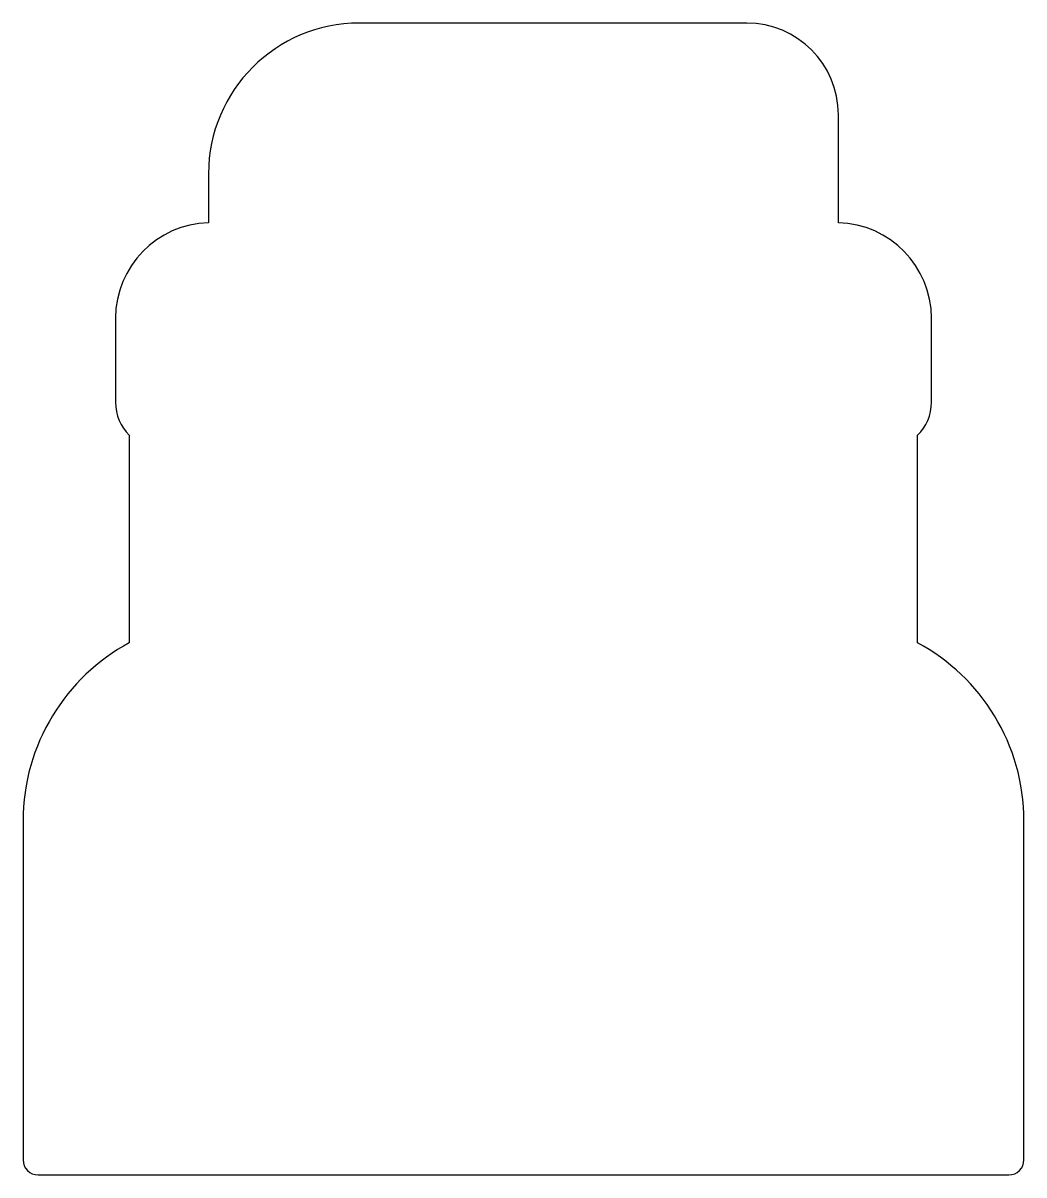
# Model space of a CAD drawing. Extents: x 241.4 to 327.2, y -144.9 to -46.1.
import ezdxf

# ---------------------------------------------------------------- set-up
doc = ezdxf.new("R2010")
doc.units = 0
doc.layers.get('0').update_dxf_attribs({"linetype": 'CONTINUOUS'})

msp = doc.modelspace()

# ---------------------------------------------------------------- linework, layer by layer
at = {"color": 7}
for p, q in [((303.432358, -46.138087), (270.207698, -46.138087)), ((311.29778, -63.254125), (311.29778, -54.003515)), ((257.29042, -59.055362), (257.29042, -63.254125)), ((249.315116, -71.449181), (249.315116, -78.647941)), ((319.274328, -78.647941), (319.274328, -71.449181)), ((250.495363, -81.472631), (250.495363, -99.273855)), ((318.089154, -99.27262), (318.089154, -81.4751)), ((318.089154, -99.27262), (318.089154, -99.27262)), ((241.387961, -114.551623), (241.387961, -143.610863)), ((327.202721, -143.610863), (327.202721, -114.551623)), ((242.680553, -144.903455), (325.910126, -144.903455))]:
    msp.add_line(p, q, dxfattribs=at)
for points in [[(270.207698, -46.138087), (263.084243, -46.138087), (257.29042, -51.933146), (257.29042, -59.055362)], [(311.29778, -54.003515), (311.29778, -49.666481), (307.770622, -46.138087), (303.432358, -46.138087)], [(257.29042, -63.254125), (252.871905, -63.373878), (249.315116, -67.002271), (249.315116, -71.449181)], [(319.274328, -71.449181), (319.274328, -67.002271), (315.716319, -63.373878), (311.29778, -63.254125)], [(249.315116, -78.647941), (249.315116, -79.751645), (249.766968, -80.750409), (250.495363, -81.472631)], [(318.089154, -81.4751), (318.820012, -80.754113), (319.274328, -79.75288), (319.274328, -78.647941)], [(250.495363, -99.273855), (245.075613, -102.217062), (241.387961, -107.961502), (241.387961, -114.551623)], [(327.202721, -114.551623), (327.202721, -107.960269), (323.512606, -102.215827), (318.089154, -99.27262)], [(241.387961, -143.610863), (241.387961, -144.324441), (241.966972, -144.903455), (242.680553, -144.903455)], [(325.910126, -144.903455), (326.623707, -144.903455), (327.202721, -144.324441), (327.202721, -143.610863)]]:
    msp.add_open_spline(points, degree=3, dxfattribs=at)

doc.saveas('drawing.dxf')
